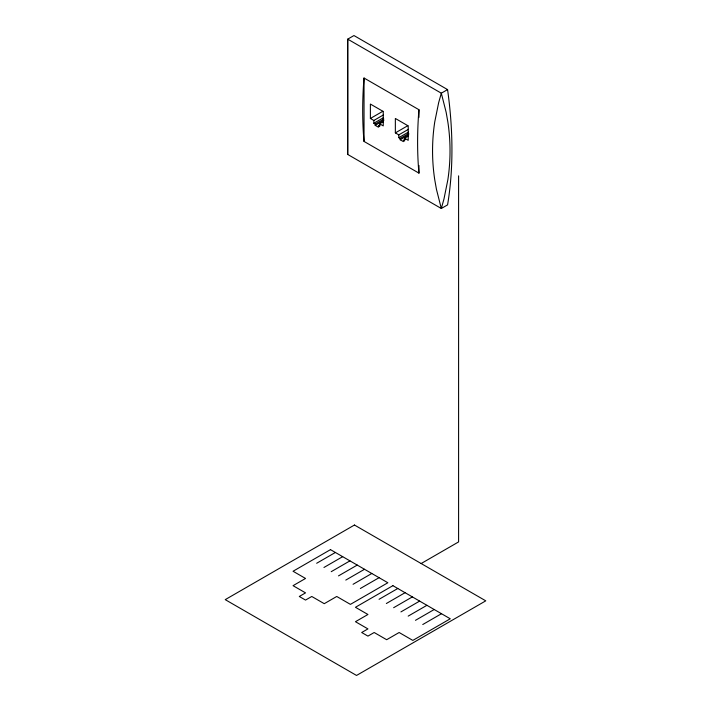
<?xml version="1.0" encoding="UTF-8"?>
<svg xmlns="http://www.w3.org/2000/svg" width="711" height="711" viewBox="0 0 711 711"><rect width="100%" height="100%" fill="white"/><g stroke="black" fill="none" stroke-linecap="round" stroke-linejoin="round"><path stroke-width="1.07" d="M347.715 154.447L347.741 129.535A287.182 0.88 89.9 0 0 347.741 71.66L347.715 39.149L353.954 35.55L447.566 89.595A406.541 234.719 60 0 1 447.566 204.892L441.318 208.492L347.715 154.447L347.688 121.972A289.333 0.889 89.9 0 1 347.688 64.097L347.715 39.149L441.318 93.194L446.153 112.311L447.841 121.928A289.333 236.239 0.4 0 1 447.85 179.794L443.975 198.964L441.318 208.492L436.456 189.375L434.75 179.767A287.182 234.488 0.4 0 1 434.75 121.901L438.643 102.722L441.318 93.194L447.566 89.595M418.948 117.368L418.948 109.716L364.032 78.014L363.783 80.93A406.541 234.719 -60 0 0 363.783 138.796L364.032 141.427L418.948 173.129L418.948 165.476M418.948 109.716L418.699 112.631A406.541 234.719 -60 0 0 418.699 170.498L418.948 173.129M383.851 119.057L375.212 124.052L375.212 125.349L378.439 127.216L378.439 125.909L379.656 126.62L379.656 123.821L383.247 125.891L383.247 111.485L370.387 104.064L370.387 118.47L382.865 111.263M370.387 118.47L373.835 120.461L383.442 114.924M373.835 120.461L373.835 123.261L383.442 117.715M375.212 125.349L383.851 120.363M379.656 123.821L383.496 121.608M378.439 125.909L380.358 124.807M408.816 133.472L400.177 138.458L400.177 139.765L403.404 141.622L403.404 140.325L404.621 141.027L404.621 138.236L408.203 140.307L408.203 125.891L395.352 118.47L395.352 132.886L407.83 125.678M395.352 132.886L398.8 134.877L408.398 129.331M398.8 134.877L398.8 137.667L408.398 132.122M400.177 139.765L408.816 134.77M404.621 138.236L408.461 136.023M403.404 140.325L405.323 139.214M316.662 563.272L335.388 552.465M323.949 567.476L342.666 556.669M331.228 571.68L349.945 560.872M338.507 575.883L357.233 565.076M345.786 580.087L364.512 569.28M353.074 584.291L371.791 573.484M360.353 588.495L379.07 577.688M421.152 563.539L458.595 541.915L458.595 175.848M379.07 599.302L397.796 588.495M386.349 603.506L405.074 592.698M393.636 607.709L412.353 596.902M400.915 611.913L419.632 601.106M408.194 616.117L426.92 605.31M415.473 620.321L434.199 609.514M422.761 624.525L441.478 613.717M373.835 123.261L375.212 124.052M398.8 137.667L400.177 138.458M364.032 78.014L364.032 141.427M354.46 525.029L225.227 599.64L356.54 675.45L485.773 600.839L354.46 525.029M330.491 549.639L293.048 571.253L305.534 578.461L293.048 585.668L305.534 592.876L299.287 596.476L305.534 600.075L311.774 596.476L324.252 603.683L336.738 596.476L350.416 604.377L387.859 582.753L330.491 549.639M392.899 585.668L355.456 607.283L367.934 614.491L355.456 621.698L367.934 628.906L361.695 632.506L367.934 636.105L374.182 632.506L386.66 639.713L399.138 632.506L412.824 640.407L450.267 618.783L392.899 585.668"/></g></svg>
